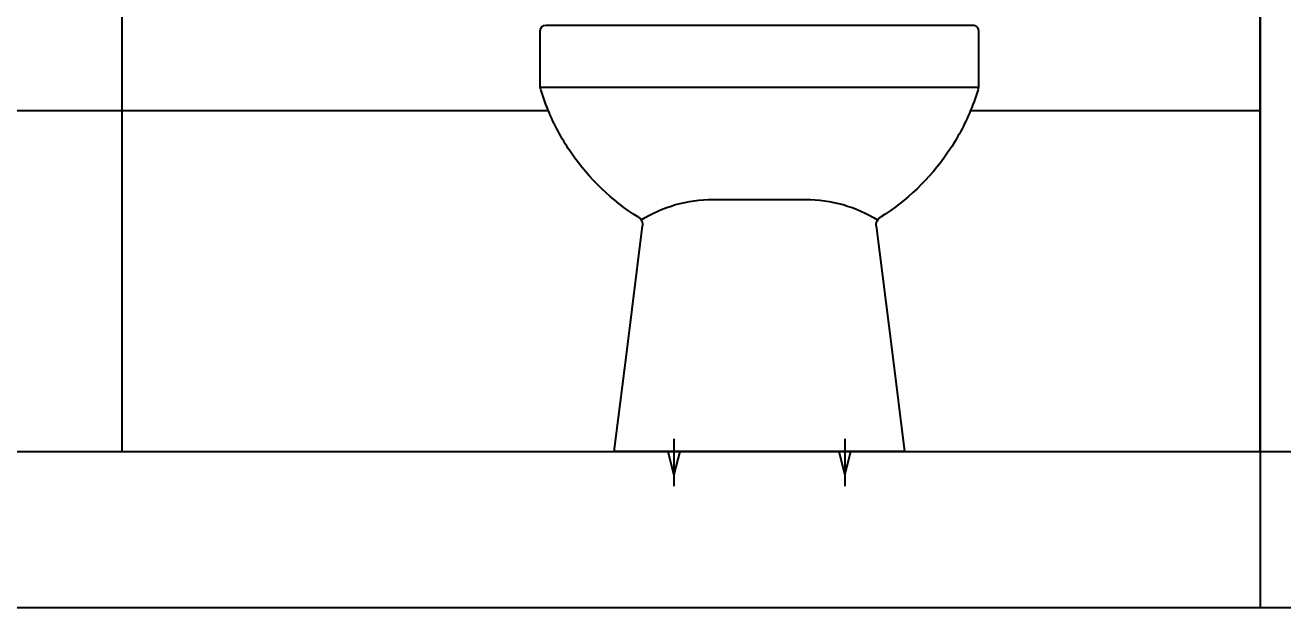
# Model space of a CAD drawing. Header units: millimetres. Extents: x 2213 to 82676, y 1050 to 28650.
# Drawn here: x 21914 to 23019, y 16350 to 16862 of the extents above; entities that cross this region are included whole.
import ezdxf

# ---------------------------------------------------------------- set-up
doc = ezdxf.new("R2010")
doc.units = ezdxf.units.MM
doc.header["$LTSCALE"] = 200
doc.header["$PDMODE"] = 3
doc.linetypes.add('CEN', pattern=[62, 60, -1, 0, -1])
doc.linetypes.add('DASHED', pattern=[0.75, 0.5, -0.25])
doc.layers.get('Defpoints').update_dxf_attribs({"color": 137})
for name, color, linetype in [('01-CEN', 1, 'CEN'), ('01HAT', 8, 'Continuous'), ('1', 1, 'Continuous'), ('2', 2, 'Continuous'), ('A-FIX', 5, 'Continuous'), ('DIM', 7, 'Continuous')]:
    doc.layers.add(name, color=color, linetype=linetype)
doc.layers.add('02Waste', color=171, linetype='Continuous', plot=False)
doc.styles.add('맑은고딕', font='malgun.ttf')
doc.styles.add('스타일1', font='malgun.ttf')
doc.dimstyles.new('CJA-50', dxfattribs={"dimscale": 50, "dimtxt": 3, "dimasz": 1, "dimexe": 2, "dimexo": 3, "dimgap": 1, "dimtad": 1, "dimdec": 0, "dimzin": 1, "dimdsep": 46, "dimlunit": 6, "dimtxsty": '스타일1', "dimblk": 'GAUN-DOT', "dimcen": -2, "dimdle": 2, "dimclrd": 256, "dimclre": 256, "dimclrt": 3, "dimadec": 0, "dimazin": 0, "dimtfac": 1, "dimtdec": 0, "dimtix": 1, "dimtmove": 2, "dimatfit": 3, "dimldrblk": 'DOTSMALL', "dimfxl": 1, "dimtolj": 1, "dimtzin": 1, "dimarcsym": 0})

# ---------------------------------------------------------------- blocks, each defined once
blk = doc.blocks.new('GAUN-DOT')
at = {"linetype": 'ByBlock'}
for p, q in [((0, -2), (0, 2)), ((2, 0), (-2, 0))]:
    blk.add_line(p, q, dxfattribs=at)
at = {"const_width": 2.25}
blk.add_lwpolyline([(0, 0.28125, 1), (0, -0.28125, 1)], format="xyb", close=True, dxfattribs=at)
blk = doc.blocks.new('*D299')
at = {"layer": 'Defpoints', "color": 0, "transparency": 16777216}
for p in [(22998.8, 17187.4), (23315.8, 17187.4), (22998.8, 16487.5)]:
    blk.add_point(p, dxfattribs=at)
at = {"layer": 'DIM', "lineweight": -2, "transparency": 16777216}
for p, q in [((23148.8, 17187.4), (23415.8, 17187.4)), ((23315.8, 16537.5), (23315.8, 17137.4)), ((23148.8, 16487.5), (23415.8, 16487.5))]:
    blk.add_line(p, q, dxfattribs=at)
at = {"layer": 'DIM', "lineweight": -2, "transparency": 16777216, "xscale": 50, "yscale": 50, "zscale": 50}
for p, rotation in [((23315.8, 17187.4), 90), ((23315.8, 16487.5), 270)]:
    blk.add_blockref('GAUN-DOT', p, dxfattribs=dict(at, rotation=rotation))
at = {"layer": 'DIM', "color": 3, "transparency": 16777216, "insert": (23188.4, 16837.4), "char_height": 150, "attachment_point": 5, "rotation": 90, "style": '맑은고딕'}
blk.add_mtext('\\A1;700', dxfattribs=at)
blk = doc.blocks.new('_DotSmall')
at = {"layer": 'DIM'}
h = blk.add_hatch(color=256, dxfattribs=at)
edge = h.paths.add_edge_path()
edge.add_arc((0, 0), 0.2, 0, 360)
at = {"layer": 'DIM', "linetype": 'ByBlock'}
blk.add_circle((0, 0), 0.2, dxfattribs=at)
blk = doc.blocks.new('대변기 정면도')
for p, q in [((15171.5, 30875.2), (14796.5, 30875.2)), ((14791.5, 30870.2), (14791.5, 30821.6)), ((15176.5, 30821.6), (15176.5, 30870.2)), ((14791.6, 30820.2), (15176.4, 30820.2)), ((15024.7, 30721.9), (14943.3, 30721.9)), ((14881.3, 30698.6), (14867.4, 30587.5)), ((15100.5, 30587.5), (15086.6, 30698.6)), ((14867.4, 30587.5), (14856.5, 30500.2)), ((15111.5, 30500.2), (15100.5, 30587.5))]:
    blk.add_line(p, q)
at = {"linetype": 'DASHED'}
for p, q in [((14909, 30511.3), (14909, 30469.8)), ((15059, 30511.3), (15059, 30469.8)), ((14904, 30500.2), (14909, 30480.2)), ((14909, 30480.2), (14914, 30500.2)), ((15054, 30500.2), (15059, 30480.2)), ((15059, 30480.2), (15064, 30500.2))]:
    blk.add_line(p, q, dxfattribs=at)
blk.add_lwpolyline([(14856.5, 30500.2), (15111.5, 30500.2)])
for centre, radius, start, end in [((14796.5, 30870.2), 5, 90, 180.0007), ((15171.5, 30870.2), 5, 0, 90), ((14801.5, 30821.6), 10, 180, 196.6467), ((15166.5, 30821.6), 10, 343.3533, 360), ((14983.5, 30876), 200, 196.6467, 203.0412), ((14984.4, 30876), 200, 336.9588, 343.3533), ((14983.5, 30876), 200, 203.0412, 214.5911), ((14984.4, 30876), 200, 325.4089, 336.9588), ((14983.5, 30876), 200, 214.5911, 238.0423), ((14984.4, 30876), 200, 301.9577, 325.4089), ((14943.3, 30601.9), 120, 90, 121.7494), ((15024.7, 30601.9), 120, 58.2506, 90), ((14873.4, 30699.6), 8, 352.8518, 58.0423), ((15094.5, 30699.6), 8, 121.9577, 187.1492)]:
    blk.add_arc(centre, radius, start, end)

msp = doc.modelspace()

# ---------------------------------------------------------------- linework, layer by layer
at = {"layer": '01-CEN'}
msp.add_line((22998.8, 19395), (22998.8, 16350), dxfattribs=at)
at = {"layer": '01HAT'}
for p, q in [((21998.8, 18887.4), (21998.8, 16487.4)), ((21398.8, 16787.4), (22373.3, 16787.4)), ((22744.3, 16787.4), (22998.8, 16787.4))]:
    msp.add_line(p, q, dxfattribs=at)
at = {"layer": '02Waste'}
msp.add_lwpolyline([(23813.3, 16350), (19928.1, 16350), (19928.1, 19395), (23813.3, 19395), (23813.3, 16350)], dxfattribs=at)
at = {"layer": '1'}
msp.add_line((19928.1, 16487.4), (23813.3, 16487.4), dxfattribs=at)
at = {"layer": '2'}
msp.add_lwpolyline([(22998.8, 18887.4), (20498.8, 18887.4), (20498.8, 16487.4), (22998.8, 16487.4)], close=True, dxfattribs=at)

# ---------------------------------------------------------------- block references
at = {"layer": 'A-FIX', "xscale": -1}
msp.add_blockref('대변기 정면도', (37542.8, -14012.8), dxfattribs=at)

# ---------------------------------------------------------------- dimensions: what is measured, and where the dimension line sits
at = {"layer": 'DIM'}
dim = msp.add_linear_dim(base=(23315.8, 17187.4), p1=(22998.8, 16487.5), p2=(22998.8, 17187.4), angle=90, dimstyle='CJA-50', override={"dimtxsty": '맑은고딕'}, dxfattribs=at)
dim.commit()
dim.dimension.update_dxf_attribs({"geometry": '*D299', "text_midpoint": (23188.4, 16837.4)})

doc.saveas('drawing.dxf')
